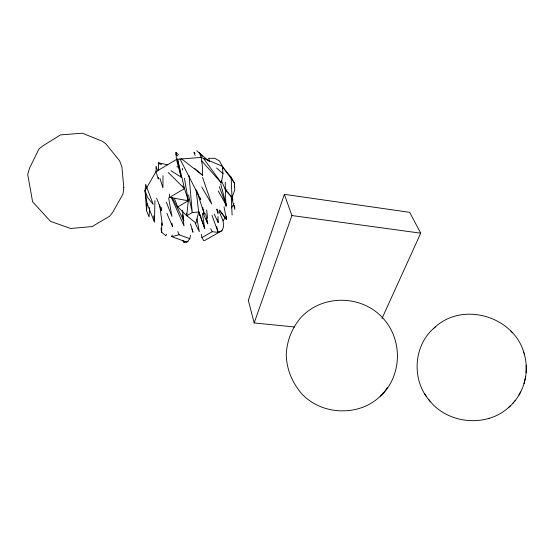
<?xml version="1.0" encoding="UTF-8"?>
<svg xmlns="http://www.w3.org/2000/svg" width="554" height="554" viewBox="0 0 554 554"><rect width="100%" height="100%" fill="white"/><g stroke="black" fill="none" stroke-linecap="round" stroke-linejoin="round"><path stroke-width="0.83" d="M163.014 175.784L162.924 187.868L159.891 178.222M158.319 177.37L158.292 179.074L155.979 171.671L156.096 166.158L157.613 170.985M158.437 170.549L158.562 162.876L167.675 164.822M221.337 180.306L225.346 189.863L232.008 197.543L234.757 189.98L234.425 183.035L222.348 166.207L201.13 157.384L176.636 159.358L155.979 171.671L145.051 190.618L147.599 197.466L153.216 204.391L145.647 184.337L145.051 190.618L147.087 203.65L154.434 221.932L154.954 200.617M509.694 406.456C524.056 393.499 529.818 372.136 524.132 353.681M526.127 372.794L526.196 365.169M161.761 207.473L161.533 210.88L156.63 198.145M149.705 207.48L149.04 216.953L146.561 210.707L145.051 190.618M146.561 210.707L147.087 203.65M196.061 189.717L198.678 212.002L196.012 223.124L186.781 215.735L188.305 200.77L184.434 178.236M170.937 170.687L181.123 177.121C179.385 168.97 175.784 160.84 176.047 152.426L176.442 154.109L176.047 152.426M172.197 234.972L171.768 236.641L186.837 242.195L189.863 238.726L190.438 235.374M201.365 160.528L221.337 182.924L222.985 173.686L222.348 166.207L219.529 160.985L214.8 158.319L208.533 158.292L209.447 160.722M525.684 376.519L524.042 383.659M381.969 318.529L420.728 233.179L409.655 212.334L284.361 194.343L248.303 300.33L254.182 322.947L294.576 326.985M254.182 322.947L291.916 215.548L284.361 194.343M201.331 234.287L201.947 237.611L203.713 240.63L204.537 240.609L222.002 230.644L223.657 226.669L223.061 220.817L219.065 211.233M166.553 234.238L165.84 235.775L161.706 232.306L161.172 230.866M518.987 395.03L519.714 393.721M519.908 393.361L520.677 391.976M223.061 220.817L225.346 217.251M231.295 207.985L234.037 203.713M380.633 396.11C402.723 375.169 402.945 338.203 381.602 316.715C360.01 294.576 321.846 294.666 300.808 317.65C291.91 328.065 286.716 341.195 286.266 354.892C286.66 369.594 292.311 382.814 301.84 393.887C324.748 418.367 368.791 416.469 387.315 387.655M513.032 403.097L513.787 402.204M514.216 401.698L515.033 400.729M433.886 328.197C413.298 346.001 411.546 379.94 429.281 400.307C448.318 424.779 488.399 427.923 510.421 405.791M508.35 407.682L508.994 407.093M434.869 327.324C463.366 300.683 515.386 316.985 524.416 354.595M433.283 328.737L435.389 326.853M169.552 194.004L169.572 197.397L184.496 188.637L177.619 159.164M174.24 198.145L177.737 206.933L188.305 200.77L184.496 188.637L182.363 185.971M177.737 206.933L186.781 215.735L192.245 212.57L198.678 212.002M201.947 237.611L212.265 231.711L218.144 232.389L222.002 230.644M488.663 418.464L489.078 418.325M171.768 236.641L179.115 234.744L189.863 238.726M182.342 240.304L184.122 242.507L188.18 241.537M227.057 189.883L225.346 189.863L225.263 182.148M291.916 215.548L420.728 233.179M169.572 197.397L188.305 200.77L187.536 199.246M176.781 166.761L178.436 167.114M161.477 164.711L158.562 162.876L159.774 164.074M199.578 215.395L200.984 216.344M196.774 150.771L209.502 161.657M175.833 154.372L177.841 155.944M181.2 158.562L202.66 175.327L202.314 165.161L201.13 157.384L199.232 152.502L202.252 156.65M177.232 153.548L178.533 154.663M194.835 168.624L202.66 175.327M216.566 167.959L222.985 173.686M168.215 172.46L184.496 188.637M512.547 332.885L510.497 330.703M195.084 153.493L193.948 152.212L195.05 155.445M222.119 166.768L231.122 177.162L234.425 183.035L234.439 187.197M428.671 399.572L430.562 401.837M219.786 210.645L226.441 219.495L226.316 216.108M219.439 210.001L226.441 219.495L224.038 206.898M203.754 158.721L221.337 182.924M225.305 203.803L226.295 205.188L220.672 183.886M424.745 393.936L425.264 394.746M425.832 395.625L426.351 396.429M201.753 187.072L211.649 203.969L202.522 177.28M218.207 190.908L226.295 205.188L219.252 186.594M224.702 202.175L226.295 205.188L225.291 202.826M210.672 228.643L212.265 231.711M216.434 209.322L217.978 212.355L217.147 209.017M179.981 158.929L200.777 199.682L200.396 198.027M172.301 197.723L183.776 220.631L182.474 210.423M233.054 200.049L231.247 196.358L225.346 189.863L225.977 206.794M195.209 223.29L199.322 231.662L196.989 218.906M214.197 214.003L218.151 222.5L218.006 216.496M171.345 197.459L184.018 225.9L183.049 219.121M203.256 213.525L207.764 223.761L205.624 213.664M166.858 213.318L172.543 226.621L171.934 223.22M161.477 222.902L162.44 225.249L159.649 204.828M166.304 202.106L171.982 216.441L168.638 197.882M177.841 231.53L179.115 234.744M211.974 215.34L218.144 232.389L216.725 226.538M198.803 211.78L204.717 228.567L202.383 213.269M198.831 211.621L204.717 228.567M196.67 190.507L204.308 214.176L202.785 207.494M206.206 218.858L207.764 223.761M191.954 228.947L193 232.244L190.514 223.975M523.544 351.742L523.828 352.663M217.327 219.149L218.151 222.5M182.515 214.737L183.776 220.631M188.533 195.001L192.245 212.57L189.025 175.604M177.398 159.012L181.123 177.121M183.803 240.838L184.122 242.507M161.027 228.116L161.706 232.306L161.643 224.564M153.714 215.928L154.434 221.932M206.677 210.014L207.625 218.491M182.398 168.361L182.557 170.085M186.546 213.151L186.781 215.735M234.619 205.382L234.82 209.357L231.247 196.358L232.105 214.994M231.122 177.162L232.008 197.543M217.902 212.21L217.944 213.927M123.819 187.681L122.974 194.108L112.767 212.23L109.699 216.171L92.116 226.565L70.621 228.483L50.539 221.371L32.603 201.794L27.7 174.378L29.584 168.042L38.967 148.978L42.97 145.785L60.559 134.871L82.401 133.209L102.206 141.201L105.828 143.777L119.616 160.805L121.887 166.726L123.819 187.681"/></g></svg>
